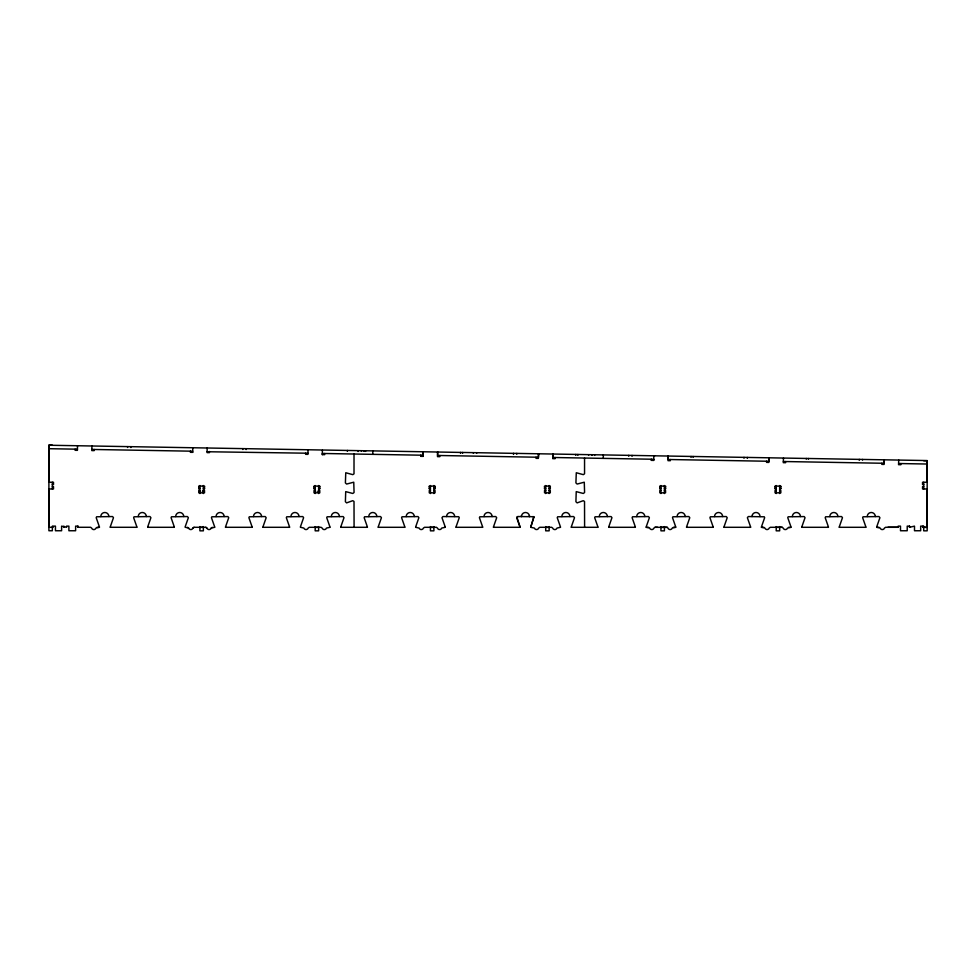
<?xml version="1.0" encoding="UTF-8"?>
<svg xmlns="http://www.w3.org/2000/svg" width="976" height="976" viewBox="0 0 976 976"><rect width="100%" height="100%" fill="white"/><g stroke="black" fill="none" stroke-linecap="round" stroke-linejoin="round"><path stroke-width="1.46" d="M97.063 527.296L99.491 527.284L95.977 528.065A2.306 2.306 0 0 1 91.622 528.065L90.622 527.284L77.921 527.284L77.921 526.137L75.616 526.137L75.616 530.749L68.893 530.749L68.893 526.137L66.588 526.137L66.588 527.284L61.61 526.137L61.61 530.749L55.449 530.749L55.449 526.137L53.143 526.137L53.143 527.296L48.922 527.296L48.898 488.976L53.509 488.976L53.509 486.67L52.35 486.67M77.921 527.284L77.921 526.137M923.723 486.67L922.552 486.67L922.552 488.976L927.176 488.976L927.2 527.296L922.979 527.296L922.979 526.137L920.673 526.137L920.673 530.749L914.5 530.749L914.5 526.137L909.522 527.296L909.522 526.137L907.216 526.137L907.216 530.749L900.494 530.749L900.494 526.137L898.188 526.137L898.188 527.284L885.586 527.296L884.5 528.065A2.306 2.306 0 0 1 880.145 528.053L876.631 527.296L879.059 527.296M922.979 527.296L922.979 526.137M207.107 451.742L307.965 453.218M192.76 448.033L192.687 452.352M52.35 484.56L53.509 484.56L53.497 482.254L48.885 482.254L48.861 445.239L927.163 460.562L927.102 464.027M75.14 449.155L75.115 450.302L77.421 450.339L77.507 445.739M91.915 445.983L91.829 450.595L94.135 450.631L94.16 449.485M127.575 447.472L127.588 446.605M130.869 447.533L130.882 446.666M190.405 451.168L190.381 452.315L192.687 452.352M207.168 447.996L207.083 452.608L209.401 452.644L209.413 451.498M242.829 449.485L242.841 448.618M246.123 449.546L246.135 448.679M305.659 453.181L305.634 454.328L307.952 454.365L308.026 449.753M322.373 450.302L322.348 454.621M324.618 453.511L324.654 454.657L322.287 454.621L322.312 453.462L423.23 455.231M347.346 451.315L347.358 450.448M358.094 451.498L358.107 450.631M361.388 451.339L361.401 450.692M364.121 451.388L364.133 450.741M365.61 451.412L365.61 450.766M372.759 454.352L372.82 450.888M420.839 456.341L420.802 455.182M423.084 456.378L423.169 451.766M423.279 451.766L423.145 456.378L420.778 456.341M437.577 452.022L437.492 456.634L439.798 456.67L439.822 455.524M437.687 452.022L437.626 455.475L538.484 457.244L538.545 453.779L538.349 458.391L536.044 458.354L536.056 457.195M460.513 453.291L460.526 452.425M462.6 453.328L462.612 452.461M473.348 453.291L473.36 452.644M476.642 453.352L476.654 452.705M513.474 454.426L513.486 453.34M516.768 454.267L516.78 453.401M552.831 454.035L552.745 458.647L555.051 458.683L555.076 457.524M552.953 454.035L552.892 457.488L653.737 459.257M575.767 455.292L575.779 454.438M577.865 455.328L577.877 454.474M588.613 455.304L588.626 454.657M591.907 455.365L591.92 454.718M594.64 455.414L594.652 454.767M603.278 458.366L603.339 454.914M628.727 456.219L628.751 455.353M632.021 456.28L632.045 455.414M651.419 460.367L651.321 459.208M653.603 460.404L653.627 459.257M654.689 455.816L653.798 455.792L653.725 460.404L651.297 460.367M668.096 456.048L668.011 460.66L670.317 460.696L670.341 459.537M668.206 456.048L668.145 459.501L769.003 461.27L769.064 457.805M691.032 457.305L691.045 456.451M693.119 457.341L693.131 456.487M743.993 458.232L744.005 457.366M747.287 458.293L747.299 457.427M766.587 461.221L766.563 462.38L768.868 462.417L768.942 457.805M783.472 458.061L783.277 462.661L785.57 462.709L785.595 461.55M806.286 459.11L806.298 458.452M808.384 459.147L808.396 458.488M859.246 460.245L859.27 459.379M862.552 460.086L862.564 459.44M881.84 463.234L881.816 464.393L884.122 464.43L884.207 459.818M884.317 459.818L884.256 463.283L783.411 461.514M898.725 460.074L898.53 464.674L900.836 464.722L900.86 463.563M516.938 517.256L520.098 526.967M110.239 526.955L113.484 517.683L112.545 516.548L96.624 516.78L96.197 517.683L99.442 526.955M147.681 526.967L150.926 517.683L149.987 516.548L134.066 516.792L133.639 517.683L136.884 526.967M185.123 526.967L188.368 517.683L187.416 516.548L171.495 516.792L171.081 517.683L174.326 526.967M225.493 526.967L228.738 517.683L227.908 516.572L211.877 516.792L211.45 517.683L214.696 526.967M262.934 526.967L266.18 517.683L265.24 516.548L249.319 516.792L248.892 517.683L252.137 526.967M300.376 526.967L303.621 517.683L302.792 516.572L286.761 516.792L286.334 517.683L289.579 526.967M340.758 526.967L344.003 517.683L343.174 516.572L327.143 516.792L326.716 517.683L329.961 526.967M378.2 526.967L381.445 517.683L380.506 516.548L364.585 516.792L364.158 517.683L367.403 526.967M415.642 526.967L418.887 517.683L418.045 516.572L402.027 516.792L401.6 517.683L404.845 526.967M456.012 526.967L459.269 517.683L458.744 516.719L442.921 516.548L441.969 517.683L445.227 526.967M493.453 526.967L496.699 517.683L495.759 516.548L479.838 516.792L479.411 517.683L482.656 526.967M530.737 526.967L533.909 517.256M530.895 526.967L533.726 516.963M571.277 526.967L574.522 517.683L573.583 516.548L557.662 516.792L557.235 517.683L560.48 526.967M608.719 526.967L611.964 517.683L611.122 516.572L595.104 516.792L594.677 517.683L597.922 526.967M646.161 526.967L649.406 517.683L648.467 516.548L632.546 516.792L632.119 517.683L635.364 526.967M686.543 526.967L689.788 517.683L688.836 516.548L672.915 516.792L672.501 517.683L675.746 526.967M723.972 526.967L727.23 517.683L726.278 516.548L710.357 516.792L709.93 517.683L713.175 526.967M761.414 526.967L764.659 517.683L764.232 516.792L748.324 516.548L747.372 517.683L750.617 526.967M801.796 526.967L805.041 517.683L804.212 516.572L788.181 516.792L787.754 517.683L790.999 526.967M839.238 526.967L842.483 517.683L841.544 516.548L825.623 516.792L825.196 517.683L828.441 526.967M876.68 526.967L879.925 517.683L878.986 516.548L863.065 516.792L862.638 517.683L865.883 526.967M185.379 527.296L188.588 528.065A2.306 2.306 0 0 0 192.931 528.065L194.017 527.296L205.887 527.296L206.888 528.065A2.306 2.306 0 0 0 211.231 528.065L214.744 527.296M211.231 528.065L212.317 527.296M530.688 527.296L534.372 528.065A2.306 2.306 0 0 0 538.715 528.065L539.801 527.296L551.66 527.296L552.66 528.065A2.306 2.306 0 0 0 557.015 528.065L560.529 527.296M192.931 528.065L194.017 527.296M516.829 517.158L518.012 516.536M517.792 516.548L533.628 516.719M667.267 527.369L654.981 527.296L653.969 528.065A2.306 2.306 0 0 1 649.626 528.053L646.112 527.296L648.625 527.296M673.355 527.296L675.795 527.296L672.269 528.065A2.306 2.306 0 0 1 667.926 528.065L667.352 527.406M788.62 527.296L791.048 527.296L787.534 528.065A2.306 2.306 0 0 1 783.179 528.065L782.179 527.296L770.32 527.296L769.234 528.065A2.306 2.306 0 0 1 764.891 528.053L761.365 527.296L763.891 527.296M52.35 445.166L48.898 445.166L48.898 530.749L52.35 530.749L52.35 526.137M923.711 460.757L927.163 460.757L927.163 530.834L923.711 530.834L923.711 526.223M923.723 484.56L922.552 484.56L922.552 482.254L927.163 482.254L927.139 464.027L898.664 463.527M198.762 486.67L199.909 486.67M203.362 486.67L204.521 486.67M314.016 486.67L315.175 486.67M318.627 486.67L319.774 486.67M429.281 486.67L430.428 486.67M433.893 486.67L435.04 486.67M544.535 486.67L545.694 486.67M549.146 486.67L550.305 486.67M659.8 486.67L660.947 486.67M664.412 486.67L665.559 486.67M775.054 486.67L776.213 486.67M779.665 486.67L780.824 486.67M198.762 488.403L199.909 488.403M203.362 488.403L204.521 488.403M314.016 488.403L315.175 488.403M318.627 488.403L319.774 488.403M429.281 488.403L430.428 488.403M433.893 488.403L435.04 488.403M544.535 488.403L545.694 488.403M549.146 488.403L550.305 488.403M659.8 488.403L660.947 488.403M664.412 488.403L665.559 488.403M775.054 488.403L776.213 488.403M779.665 488.403L780.824 488.403M199.909 490.513L198.762 490.513L198.762 492.819L204.521 492.819L204.521 490.513L203.362 490.513M315.175 490.513L314.016 490.513L314.016 492.819L319.774 492.819L319.774 490.513L318.627 490.513M430.428 490.513L429.281 490.513L429.281 492.819L435.04 492.819L435.04 490.513L433.893 490.513M545.694 490.513L544.535 490.513L544.535 492.819L550.305 492.819L550.305 490.513L549.146 490.513M660.947 490.513L659.8 490.513L659.8 492.819L665.559 492.819L665.559 490.513L664.412 490.513M776.213 490.513L775.054 490.513L775.054 492.819L780.824 492.819L780.824 490.513L779.665 490.513M199.909 491.282L200.556 491.282M202.508 491.282L203.362 491.282M315.175 491.282L315.821 491.282M317.761 491.282L318.627 491.282M147.632 527.296L174.375 527.296M225.444 527.296L252.186 527.296M262.886 527.296L289.628 527.296M330.01 527.296L326.496 528.065A2.306 2.306 0 0 1 322.141 528.065L321.055 527.296L309.282 527.296L308.196 528.065A2.306 2.306 0 0 1 303.853 528.065L300.486 527.296M340.709 527.296L367.452 527.296M378.151 527.296L404.894 527.296M415.593 527.296L419.107 528.065A2.306 2.306 0 0 0 423.45 528.065L424.536 527.296L436.406 527.296L437.407 528.065A2.306 2.306 0 0 0 441.75 528.065L445.263 527.296M455.975 527.296L482.705 527.296M493.405 527.296L520.147 527.296M571.228 527.296L597.971 527.296M608.67 527.296L635.413 527.296M686.494 527.296L713.224 527.296M723.924 527.296L750.666 527.296M801.747 527.296L828.49 527.296M839.189 527.296L865.932 527.296M110.19 527.284L136.933 527.296M199.909 527.369L203.362 527.369M315.175 527.369L318.627 527.369M430.428 527.369L433.893 527.369M545.694 527.369L549.146 527.369M660.947 527.369L666.84 527.284M776.213 527.369L782.179 527.296M888.014 527.284L898.188 527.284M923.711 527.369L927.163 527.369M655.067 527.284L657.495 527.296M48.8 448.692L77.446 449.192M91.854 449.448L192.711 451.205M187.502 527.296L188.588 528.065M205.802 527.296L206.888 528.065M533.042 516.548L533.884 516.963M516.694 517.683L519.94 526.967M584.551 458.049L584.551 473.824L583.306 474.641L576.279 472.75L575.913 482.913L577.133 484.059L584.282 482.205L584.587 492.514L583.306 493.466L576.23 491.623L575.913 501.737L577.133 502.884L583.245 500.7L584.526 501.432L584.6 527.296M354.02 454.023L354.007 473.885L352.787 474.641L345.76 472.75L345.394 482.913L346.614 484.059L353.763 482.205L354.068 492.514L352.787 493.466L345.711 491.623L345.394 501.737L346.614 502.884L352.726 500.7L354.007 501.432L354.081 527.296M923.711 482.254L923.711 488.976M909.522 526.137L909.522 527.296M780.824 488.976L780.824 486.097L775.054 486.097L775.054 488.976M779.665 485.523L779.665 493.539M779.665 526.576L779.665 530.834L776.213 530.834L776.213 526.576M776.213 485.523L776.213 493.539M665.559 488.976L665.559 486.097L659.8 486.097L659.8 488.976M664.412 485.523L664.412 493.539M664.412 526.576L664.412 530.834L660.947 530.834L660.947 526.576M660.947 485.523L660.947 493.539M550.305 488.976L550.305 486.097L544.535 486.097L544.535 488.976M549.146 485.523L549.146 493.539M549.146 526.576L549.146 530.834L545.694 530.834L545.694 526.576M545.694 485.523L545.694 493.539M435.04 488.976L435.04 486.097L429.281 486.097L429.281 488.976M433.893 485.523L433.893 493.539M433.893 526.576L433.893 530.834L430.428 530.834L430.428 526.576M430.428 485.523L430.428 493.539M319.774 488.976L319.774 486.097L314.016 486.097L314.016 488.976M318.627 485.523L318.627 493.539M318.627 526.576L318.627 530.834L315.175 530.834L315.175 526.576M315.175 485.523L315.175 493.539M204.521 488.976L204.521 486.097L198.762 486.097L198.762 488.976M203.362 485.523L203.362 493.539M203.362 526.576L203.362 530.834L199.909 530.834L199.909 526.576M199.909 485.523L199.909 493.539M63.916 526.137L63.916 527.296M52.35 482.254L52.35 488.976M867.249 516.536A4.038 4.038 0 0 1 871.275 512.498A4.038 4.038 0 0 1 875.313 516.536M829.807 516.536A4.038 4.038 0 0 1 833.833 512.498A4.038 4.038 0 0 1 837.872 516.536M792.366 516.536A4.038 4.038 0 0 1 796.404 512.498A4.038 4.038 0 0 1 800.43 516.536M751.984 516.536A4.038 4.038 0 0 1 756.022 512.498A4.038 4.038 0 0 1 760.048 516.536M714.542 516.536A4.038 4.038 0 0 1 718.58 512.498A4.038 4.038 0 0 1 722.618 516.536M677.1 516.536A4.038 4.038 0 0 1 681.138 512.498A4.038 4.038 0 0 1 685.176 516.536M636.73 516.536A4.038 4.038 0 0 1 640.756 512.498A4.038 4.038 0 0 1 644.794 516.536M599.288 516.536A4.038 4.038 0 0 1 603.314 512.498A4.038 4.038 0 0 1 607.353 516.536M521.465 516.536A4.038 4.038 0 0 1 525.503 512.498A4.038 4.038 0 0 1 529.529 516.536M484.023 516.536A4.038 4.038 0 0 1 488.061 512.498A4.038 4.038 0 0 1 492.099 516.536M446.581 516.536A4.038 4.038 0 0 1 450.619 512.498A4.038 4.038 0 0 1 454.657 516.536M406.211 516.536A4.038 4.038 0 0 1 410.237 512.498A4.038 4.038 0 0 1 414.275 516.536M368.769 516.536A4.038 4.038 0 0 1 372.795 512.498A4.038 4.038 0 0 1 376.834 516.536M561.847 516.536A4.038 4.038 0 0 1 565.885 512.498A4.038 4.038 0 0 1 569.911 516.536M331.328 516.536A4.038 4.038 0 0 1 335.354 512.498A4.038 4.038 0 0 1 339.392 516.536M290.946 516.536A4.038 4.038 0 0 1 294.984 512.498A4.038 4.038 0 0 1 299.01 516.536M253.504 516.536A4.038 4.038 0 0 1 257.542 512.498A4.038 4.038 0 0 1 261.568 516.536M216.062 516.536A4.038 4.038 0 0 1 220.1 512.498A4.038 4.038 0 0 1 224.138 516.536M175.68 516.536A4.038 4.038 0 0 1 179.718 512.498A4.038 4.038 0 0 1 183.756 516.536M138.25 516.536A4.038 4.038 0 0 1 142.276 512.498A4.038 4.038 0 0 1 146.315 516.536M100.809 516.524A4.038 4.038 0 0 1 104.835 512.498A4.038 4.038 0 0 1 108.873 516.524M521.306 516.536A4.038 4.038 0 0 1 521.367 515.804M529.309 515.804A4.038 4.038 0 0 1 529.37 516.536"/></g></svg>
